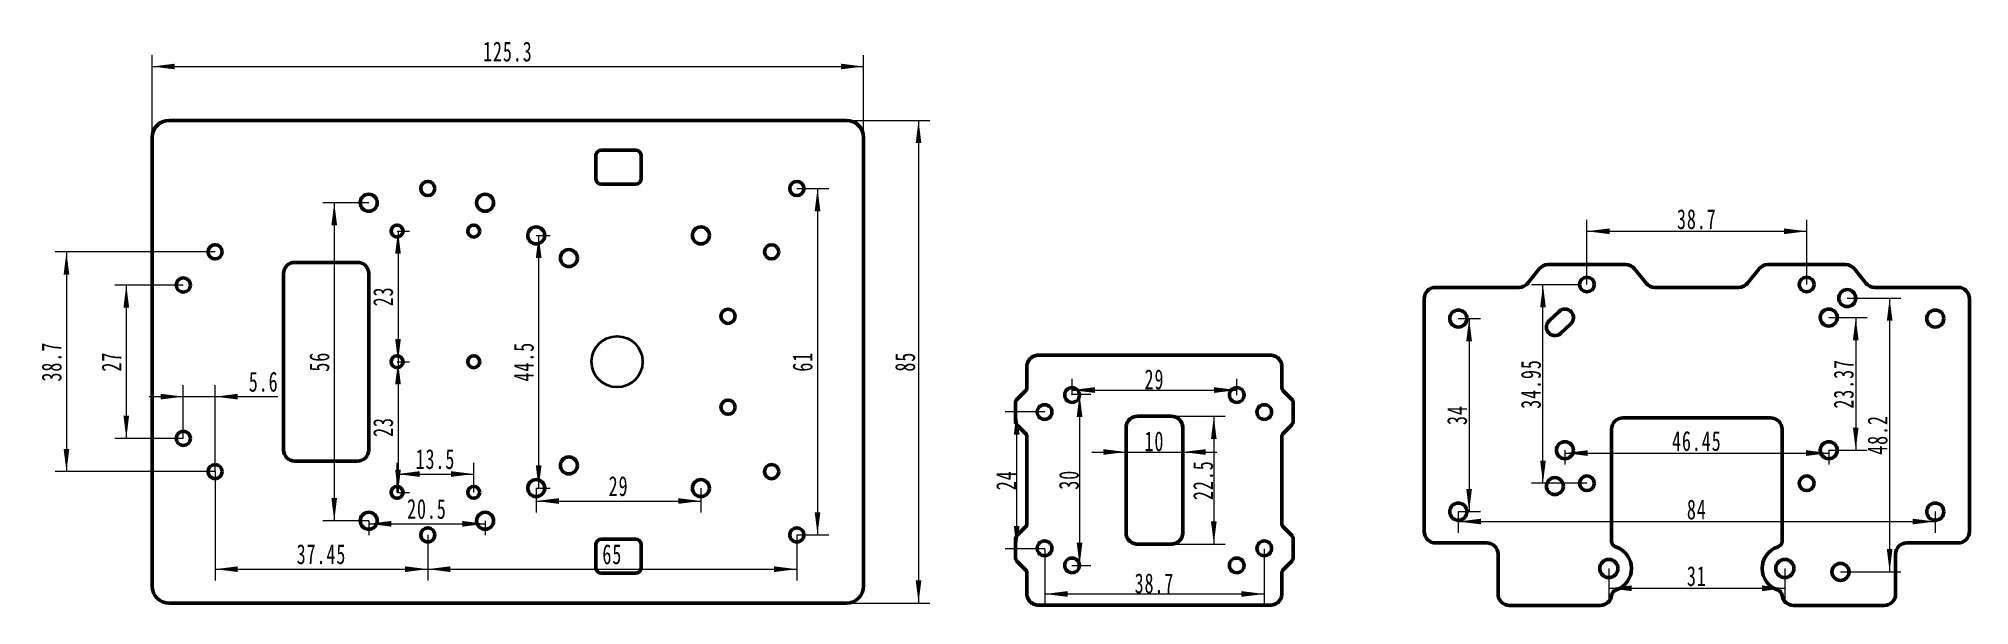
# Model space of a CAD drawing. Header units: millimetres. Extents: x 0 to 340, y 0 to 99.
import ezdxf

# ---------------------------------------------------------------- set-up
doc = ezdxf.new("R2010")
doc.units = ezdxf.units.MM
doc.layers.get('0').update_dxf_attribs({"lineweight": 35})
doc.layers.add('尺寸线层', color=3, linetype='Continuous', lineweight=18)
doc.layers.add('粗实线层', color=7, linetype='Continuous', lineweight=35)
doc.styles.add('标准', font='', dxfattribs={"width": 0.667})
doc.styles.get('标准').set_extended_font_data('宋体')
doc.dimstyles.new('GB_尺寸', dxfattribs={"dimtxt": 3.5, "dimasz": 4, "dimexe": 2, "dimexo": 0, "dimtad": 1, "dimdsep": 46, "dimtxsty": '标准', "dimblk": '_CAXARROW', "dimcen": 0, "dimdle": 6, "dimazin": 2, "dimtfac": 0.707107, "dimtdec": 3, "dimtmove": 2, "dimatfit": 3, "dimfxl": 1, "dimfrac": 2, "dimtolj": 1, "dimtzin": 0, "dimarcsym": 1})

# ---------------------------------------------------------------- blocks, each defined once
blk = doc.blocks.new('*X2')
at = {"layer": '尺寸线层', "linetype": 'Continuous'}
for points in [[(19.64, 94.48), (23.64, 94.98), (23.64, 93.98)], [(144.94, 94.48), (140.94, 94.98), (140.94, 93.98)]]:
    blk.add_hatch(color=0, dxfattribs=at).paths.add_polyline_path(points, flags=0)
at = {"layer": '尺寸线层', "color": 0, "linetype": 'Continuous'}
for p, q in [((19.64, 82), (19.64, 96.48)), ((144.94, 82), (144.94, 96.48)), ((19.64, 94.48), (144.94, 94.48))]:
    blk.add_line(p, q, dxfattribs=at)
at = {"layer": '尺寸线层', "color": 0, "insert": (82.29, 97.1), "char_height": 3.5, "width": 16.8554, "attachment_point": 5, "line_spacing_factor": 1.15057, "style": '标准'}
blk.add_mtext('\\T1.1;125.3', dxfattribs=at)
blk = doc.blocks.new('_CAXARROW')
blk.add_hatch(color=0).paths.add_polyline_path([(0, 0), (-1, 0.125), (-1, -0.125)], flags=0)
blk = doc.blocks.new('*X3')
at = {"layer": '尺寸线层', "linetype": 'Continuous'}
for points in [[(154.62, 85), (155.12, 81), (154.12, 81)], [(154.62, 0), (155.12, 4), (154.12, 4)]]:
    blk.add_hatch(color=0, dxfattribs=at).paths.add_polyline_path(points, flags=0)
at = {"layer": '尺寸线层', "color": 0, "linetype": 'Continuous'}
for p, q in [((141.94, 85), (156.62, 85)), ((154.62, 85), (154.62, 0)), ((141.94, 0), (156.62, 0))]:
    blk.add_line(p, q, dxfattribs=at)
at = {"layer": '尺寸线层', "color": 0, "insert": (152.27, 42.5), "char_height": 3.5, "width": 7, "attachment_point": 5, "rotation": 90, "line_spacing_factor": 1.15057, "style": '标准'}
blk.add_mtext('\\T1.1;85', dxfattribs=at)
blk = doc.blocks.new('*X4')
at = {"layer": '尺寸线层', "linetype": 'Continuous'}
for points in [[(15.1, 56), (15.6, 52), (14.6, 52)], [(15.1, 29), (15.6, 33), (14.6, 33)]]:
    blk.add_hatch(color=0, dxfattribs=at).paths.add_polyline_path(points, flags=0)
at = {"layer": '尺寸线层', "color": 0, "linetype": 'Continuous'}
for p, q in [((25.14, 56), (13.1, 56)), ((15.1, 56), (15.1, 29)), ((25.14, 29), (13.1, 29))]:
    blk.add_line(p, q, dxfattribs=at)
at = {"layer": '尺寸线层', "color": 0, "insert": (12.5, 42.5), "char_height": 3.5, "width": 7, "attachment_point": 5, "rotation": 90, "line_spacing_factor": 1.15057, "style": '标准'}
blk.add_mtext('\\T1.1;27', dxfattribs=at)
blk = doc.blocks.new('*X5')
at = {"layer": '尺寸线层', "linetype": 'Continuous'}
for points in [[(4.56, 61.85), (5.06, 57.85), (4.06, 57.85)], [(4.56, 23.15), (5.06, 27.15), (4.06, 27.15)]]:
    blk.add_hatch(color=0, dxfattribs=at).paths.add_polyline_path(points, flags=0)
at = {"layer": '尺寸线层', "color": 0, "linetype": 'Continuous'}
for p, q in [((30.74, 61.85), (2.56, 61.85)), ((4.56, 61.85), (4.56, 23.15)), ((30.74, 23.15), (2.56, 23.15))]:
    blk.add_line(p, q, dxfattribs=at)
at = {"layer": '尺寸线层', "color": 0, "insert": (1.96, 42.5), "char_height": 3.5, "width": 13.574, "attachment_point": 5, "rotation": 90, "line_spacing_factor": 1.15057, "style": '标准'}
blk.add_mtext('\\T1.1;38.7', dxfattribs=at)
blk = doc.blocks.new('*X6')
at = {"layer": '尺寸线层', "linetype": 'Continuous'}
for points in [[(62.79, 22.72), (66.79, 23.22), (66.79, 22.22)], [(76.29, 22.72), (72.29, 23.22), (72.29, 22.22)]]:
    blk.add_hatch(color=0, dxfattribs=at).paths.add_polyline_path(points, flags=0)
at = {"layer": '尺寸线层', "color": 0, "linetype": 'Continuous'}
for p, q in [((62.79, 19.5), (62.79, 24.72)), ((76.29, 19.5), (76.29, 24.72)), ((62.79, 22.72), (76.29, 22.72))]:
    blk.add_line(p, q, dxfattribs=at)
at = {"layer": '尺寸线层', "color": 0, "insert": (69.54, 25.33), "char_height": 3.5, "width": 13.1828, "attachment_point": 5, "line_spacing_factor": 1.15057, "style": '标准'}
blk.add_mtext('\\T1.1;13.5', dxfattribs=at)
blk = doc.blocks.new('*X7')
at = {"layer": '尺寸线层', "linetype": 'Continuous'}
for points in [[(62.95, 42.5), (63.45, 38.5), (62.45, 38.5)], [(62.95, 19.5), (63.45, 23.5), (62.45, 23.5)]]:
    blk.add_hatch(color=0, dxfattribs=at).paths.add_polyline_path(points, flags=0)
at = {"layer": '尺寸线层', "color": 0, "linetype": 'Continuous'}
for p, q in [((62.79, 42.5), (64.95, 42.5)), ((62.95, 42.5), (62.95, 19.5)), ((62.79, 19.5), (64.95, 19.5))]:
    blk.add_line(p, q, dxfattribs=at)
at = {"layer": '尺寸线层', "color": 0, "insert": (60.35, 31), "char_height": 3.5, "width": 7, "attachment_point": 5, "rotation": 90, "line_spacing_factor": 1.15057, "style": '标准'}
blk.add_mtext('\\T1.1;23', dxfattribs=at)
blk = doc.blocks.new('*X8')
at = {"layer": '尺寸线层', "linetype": 'Continuous'}
for points in [[(62.95, 65.5), (63.45, 61.5), (62.45, 61.5)], [(62.95, 42.5), (63.45, 46.5), (62.45, 46.5)]]:
    blk.add_hatch(color=0, dxfattribs=at).paths.add_polyline_path(points, flags=0)
at = {"layer": '尺寸线层', "color": 0, "linetype": 'Continuous'}
for p, q in [((62.79, 65.5), (64.95, 65.5)), ((62.95, 65.5), (62.95, 42.5)), ((62.79, 42.5), (64.95, 42.5))]:
    blk.add_line(p, q, dxfattribs=at)
at = {"layer": '尺寸线层', "color": 0, "insert": (60.35, 54), "char_height": 3.5, "width": 7, "attachment_point": 5, "rotation": 90, "line_spacing_factor": 1.15057, "style": '标准'}
blk.add_mtext('\\T1.1;23', dxfattribs=at)
blk = doc.blocks.new('*X9')
at = {"layer": '尺寸线层', "linetype": 'Continuous'}
for points in [[(68.19, 5.97), (72.19, 6.47), (72.19, 5.47)], [(133.19, 5.97), (129.19, 6.47), (129.19, 5.47)]]:
    blk.add_hatch(color=0, dxfattribs=at).paths.add_polyline_path(points, flags=0)
at = {"layer": '尺寸线层', "color": 0, "linetype": 'Continuous'}
for p, q in [((68.19, 12), (68.19, 3.97)), ((133.19, 12), (133.19, 3.97)), ((68.19, 5.97), (133.19, 5.97))]:
    blk.add_line(p, q, dxfattribs=at)
at = {"layer": '尺寸线层', "color": 0, "insert": (100.69, 8.58), "char_height": 3.5, "width": 7, "attachment_point": 5, "line_spacing_factor": 1.15057, "style": '标准'}
blk.add_mtext('\\T1.1;65', dxfattribs=at)
blk = doc.blocks.new('*X10')
at = {"layer": '尺寸线层', "linetype": 'Continuous'}
for points in [[(30.74, 5.97), (34.74, 6.47), (34.74, 5.47)], [(68.19, 5.97), (64.19, 6.47), (64.19, 5.47)]]:
    blk.add_hatch(color=0, dxfattribs=at).paths.add_polyline_path(points, flags=0)
at = {"layer": '尺寸线层', "color": 0, "linetype": 'Continuous'}
for p, q in [((30.74, 23.15), (30.74, 3.97)), ((68.19, 12), (68.19, 3.97)), ((30.74, 5.97), (68.19, 5.97))]:
    blk.add_line(p, q, dxfattribs=at)
at = {"layer": '尺寸线层', "color": 0, "insert": (49.47, 8.58), "char_height": 3.5, "width": 17.2205, "attachment_point": 5, "line_spacing_factor": 1.15057, "style": '标准'}
blk.add_mtext('\\T1.1;37.45', dxfattribs=at)
blk = doc.blocks.new('*X11')
at = {"layer": '尺寸线层', "linetype": 'Continuous'}
for points in [[(136.83, 73), (137.33, 69), (136.33, 69)], [(136.83, 12), (137.33, 16), (136.33, 16)]]:
    blk.add_hatch(color=0, dxfattribs=at).paths.add_polyline_path(points, flags=0)
at = {"layer": '尺寸线层', "color": 0, "linetype": 'Continuous'}
for p, q in [((133.19, 73), (138.83, 73)), ((136.83, 73), (136.83, 12)), ((133.19, 12), (138.83, 12))]:
    blk.add_line(p, q, dxfattribs=at)
at = {"layer": '尺寸线层', "color": 0, "insert": (134.21, 42.5), "char_height": 3.5, "width": 7, "attachment_point": 5, "rotation": 90, "line_spacing_factor": 1.15057, "style": '标准'}
blk.add_mtext('\\T1.1;61', dxfattribs=at)
blk = doc.blocks.new('*X12')
at = {"layer": '尺寸线层', "linetype": 'Continuous'}
for points in [[(57.79, 13.96), (61.79, 14.46), (61.79, 13.46)], [(78.29, 13.96), (74.29, 14.46), (74.29, 13.46)]]:
    blk.add_hatch(color=0, dxfattribs=at).paths.add_polyline_path(points, flags=0)
at = {"layer": '尺寸线层', "color": 0, "linetype": 'Continuous'}
for p, q in [((57.79, 14.5), (57.79, 11.96)), ((57.79, 13.96), (78.29, 13.96)), ((78.29, 14.5), (78.29, 11.96))]:
    blk.add_line(p, q, dxfattribs=at)
at = {"layer": '尺寸线层', "color": 0, "insert": (68.04, 16.56), "char_height": 3.5, "width": 13.6001, "attachment_point": 5, "line_spacing_factor": 1.15057, "style": '标准'}
blk.add_mtext('\\T1.1;20.5', dxfattribs=at)
blk = doc.blocks.new('*X13')
at = {"layer": '尺寸线层', "linetype": 'Continuous'}
for points in [[(51.72, 70.5), (52.22, 66.5), (51.22, 66.5)], [(51.72, 14.5), (52.22, 18.5), (51.22, 18.5)]]:
    blk.add_hatch(color=0, dxfattribs=at).paths.add_polyline_path(points, flags=0)
at = {"layer": '尺寸线层', "color": 0, "linetype": 'Continuous'}
for p, q in [((57.79, 70.5), (49.72, 70.5)), ((51.72, 70.5), (51.72, 14.5)), ((57.79, 14.5), (49.72, 14.5))]:
    blk.add_line(p, q, dxfattribs=at)
at = {"layer": '尺寸线层', "color": 0, "insert": (49.12, 42.5), "char_height": 3.5, "width": 7, "attachment_point": 5, "rotation": 90, "line_spacing_factor": 1.15057, "style": '标准'}
blk.add_mtext('\\T1.1;56', dxfattribs=at)
blk = doc.blocks.new('*X14')
at = {"layer": '尺寸线层', "linetype": 'Continuous'}
for points in [[(25.14, 36.35), (21.14, 36.85), (21.14, 35.85)], [(30.74, 36.35), (34.74, 36.85), (34.74, 35.85)]]:
    blk.add_hatch(color=0, dxfattribs=at).paths.add_polyline_path(points, flags=0)
at = {"layer": '尺寸线层', "color": 0, "linetype": 'Continuous'}
for p, q in [((25.14, 29), (25.14, 38.35)), ((30.74, 23.15), (30.74, 38.35)), ((19.14, 36.35), (41.77, 36.35))]:
    blk.add_line(p, q, dxfattribs=at)
at = {"layer": '尺寸线层', "color": 0, "insert": (39.29, 38.95), "char_height": 3.5, "width": 9.9536, "attachment_point": 5, "line_spacing_factor": 1.15057, "style": '标准'}
blk.add_mtext('\\T1.1;5.6', dxfattribs=at)
blk = doc.blocks.new('*X15')
at = {"layer": '尺寸线层', "linetype": 'Continuous'}
for points in [[(87.29, 17.97), (91.29, 18.47), (91.29, 17.47)], [(116.29, 17.97), (112.29, 18.47), (112.29, 17.47)]]:
    blk.add_hatch(color=0, dxfattribs=at).paths.add_polyline_path(points, flags=0)
at = {"layer": '尺寸线层', "color": 0, "linetype": 'Continuous'}
for p, q in [((87.29, 20.25), (87.29, 15.97)), ((87.29, 17.97), (116.29, 17.97)), ((116.29, 20.25), (116.29, 15.97))]:
    blk.add_line(p, q, dxfattribs=at)
at = {"layer": '尺寸线层', "color": 0, "insert": (101.79, 20.58), "char_height": 3.5, "width": 7, "attachment_point": 5, "line_spacing_factor": 1.15057, "style": '标准'}
blk.add_mtext('\\T1.1;29', dxfattribs=at)
blk = doc.blocks.new('*X16')
at = {"layer": '尺寸线层', "linetype": 'Continuous'}
for points in [[(87.72, 64.75), (88.22, 60.75), (87.22, 60.75)], [(87.72, 20.25), (88.22, 24.25), (87.22, 24.25)]]:
    blk.add_hatch(color=0, dxfattribs=at).paths.add_polyline_path(points, flags=0)
at = {"layer": '尺寸线层', "color": 0, "linetype": 'Continuous'}
for p, q in [((87.29, 64.75), (89.72, 64.75)), ((87.72, 64.75), (87.72, 20.25)), ((87.29, 20.25), (89.72, 20.25))]:
    blk.add_line(p, q, dxfattribs=at)
at = {"layer": '尺寸线层', "color": 0, "insert": (85.12, 42.5), "char_height": 3.5, "width": 13.7044, "attachment_point": 5, "rotation": 90, "line_spacing_factor": 1.15057, "style": '标准'}
blk.add_mtext('\\T1.1;44.5', dxfattribs=at)
blk = doc.blocks.new('*X17')
at = {"layer": '尺寸线层', "linetype": 'Continuous'}
for points in [[(272.33, 65.47), (276.33, 65.97), (276.33, 64.97)], [(311.03, 65.47), (307.03, 65.97), (307.03, 64.97)]]:
    blk.add_hatch(color=0, dxfattribs=at).paths.add_polyline_path(points, flags=0)
at = {"layer": '尺寸线层', "color": 0, "linetype": 'Continuous'}
for p, q in [((272.33, 56.1), (272.33, 67.47)), ((272.33, 65.47), (311.03, 65.47)), ((311.03, 56.1), (311.03, 67.47))]:
    blk.add_line(p, q, dxfattribs=at)
at = {"layer": '尺寸线层', "color": 0, "insert": (291.68, 67.58), "char_height": 3.5, "width": 13.574, "attachment_point": 5, "line_spacing_factor": 1.15057, "style": '标准'}
blk.add_mtext('\\T1.1;38.7', dxfattribs=at)
blk = doc.blocks.new('*X18')
at = {"layer": '尺寸线层', "linetype": 'Continuous'}
for points in [[(264.59, 56.05), (264.09, 52.05), (265.09, 52.05)], [(264.59, 21.1), (264.09, 25.1), (265.09, 25.1)]]:
    blk.add_hatch(color=0, dxfattribs=at).paths.add_polyline_path(points, flags=0)
at = {"layer": '尺寸线层', "color": 0, "linetype": 'Continuous'}
for p, q in [((271.03, 56.05), (262.59, 56.05)), ((264.59, 21.1), (264.59, 56.05)), ((272.33, 21.1), (262.59, 21.1))]:
    blk.add_line(p, q, dxfattribs=at)
at = {"layer": '尺寸线层', "color": 0, "insert": (262.48, 38.57), "char_height": 3.5, "width": 17.2205, "attachment_point": 5, "rotation": 90, "line_spacing_factor": 1.15057, "style": '标准'}
blk.add_mtext('\\T1.1;34.95', dxfattribs=at)
blk = doc.blocks.new('*X19')
at = {"layer": '尺寸线层', "linetype": 'Continuous'}
for points in [[(249.68, 14.36), (253.68, 14.86), (253.68, 13.86)], [(333.68, 14.36), (329.68, 14.86), (329.68, 13.86)]]:
    blk.add_hatch(color=0, dxfattribs=at).paths.add_polyline_path(points, flags=0)
at = {"layer": '尺寸线层', "color": 0, "linetype": 'Continuous'}
for p, q in [((249.68, 16.1), (249.68, 12.36)), ((249.68, 14.36), (333.68, 14.36)), ((333.68, 16.1), (333.68, 12.36))]:
    blk.add_line(p, q, dxfattribs=at)
at = {"layer": '尺寸线层', "color": 0, "insert": (291.68, 16.46), "char_height": 3.5, "width": 7, "attachment_point": 5, "line_spacing_factor": 1.15057, "style": '标准'}
blk.add_mtext('\\T1.1;84', dxfattribs=at)
blk = doc.blocks.new('*X20')
at = {"layer": '尺寸线层', "linetype": 'Continuous'}
for points in [[(251.58, 50.1), (252.08, 46.1), (251.08, 46.1)], [(251.58, 16.1), (252.08, 20.1), (251.08, 20.1)]]:
    blk.add_hatch(color=0, dxfattribs=at).paths.add_polyline_path(points, flags=0)
at = {"layer": '尺寸线层', "color": 0, "linetype": 'Continuous'}
for p, q in [((249.68, 50.1), (253.58, 50.1)), ((251.58, 50.1), (251.58, 16.1)), ((249.68, 16.1), (253.58, 16.1))]:
    blk.add_line(p, q, dxfattribs=at)
at = {"layer": '尺寸线层', "color": 0, "insert": (249.48, 33.1), "char_height": 3.5, "width": 7, "attachment_point": 5, "rotation": 90, "line_spacing_factor": 1.15057, "style": '标准'}
blk.add_mtext('\\T1.1;34', dxfattribs=at)
blk = doc.blocks.new('*X21')
at = {"layer": '尺寸线层', "linetype": 'Continuous'}
for points in [[(276.18, 2.61), (280.18, 3.11), (280.18, 2.11)], [(307.18, 2.61), (303.18, 3.11), (303.18, 2.11)]]:
    blk.add_hatch(color=0, dxfattribs=at).paths.add_polyline_path(points, flags=0)
at = {"layer": '尺寸线层', "color": 0, "linetype": 'Continuous'}
for p, q in [((276.18, 6.1), (276.18, 0.61)), ((307.18, 6.1), (307.18, 0.61)), ((276.18, 2.61), (307.18, 2.61))]:
    blk.add_line(p, q, dxfattribs=at)
at = {"layer": '尺寸线层', "color": 0, "insert": (291.68, 4.72), "char_height": 3.5, "width": 7, "attachment_point": 5, "line_spacing_factor": 1.15057, "style": '标准'}
blk.add_mtext('\\T1.1;31', dxfattribs=at)
blk = doc.blocks.new('*X22')
at = {"layer": '尺寸线层', "linetype": 'Continuous'}
for points in [[(268.46, 26.41), (272.46, 26.91), (272.46, 25.91)], [(314.91, 26.41), (310.91, 26.91), (310.91, 25.91)]]:
    blk.add_hatch(color=0, dxfattribs=at).paths.add_polyline_path(points, flags=0)
at = {"layer": '尺寸线层', "color": 0, "linetype": 'Continuous'}
for p, q in [((268.46, 26.91), (268.46, 24.41)), ((268.46, 26.41), (314.91, 26.41)), ((314.91, 26.91), (314.91, 24.41))]:
    blk.add_line(p, q, dxfattribs=at)
at = {"layer": '尺寸线层', "color": 0, "insert": (291.68, 28.52), "char_height": 3.5, "width": 17.377, "attachment_point": 5, "line_spacing_factor": 1.15057, "style": '标准'}
blk.add_mtext('\\T1.1;46.45', dxfattribs=at)
blk = doc.blocks.new('*X23')
at = {"layer": '尺寸线层', "linetype": 'Continuous'}
for points in [[(319.67, 50.28), (320.17, 46.28), (319.17, 46.28)], [(319.67, 26.91), (320.17, 30.91), (319.17, 30.91)]]:
    blk.add_hatch(color=0, dxfattribs=at).paths.add_polyline_path(points, flags=0)
at = {"layer": '尺寸线层', "color": 0, "linetype": 'Continuous'}
for p, q in [((314.91, 50.28), (321.67, 50.28)), ((319.67, 50.28), (319.67, 26.91)), ((314.91, 26.91), (321.67, 26.91))]:
    blk.add_line(p, q, dxfattribs=at)
at = {"layer": '尺寸线层', "color": 0, "insert": (317.56, 38.6), "char_height": 3.5, "width": 17.2988, "attachment_point": 5, "rotation": 90, "line_spacing_factor": 1.15057, "style": '标准'}
blk.add_mtext('\\T1.1;23.37', dxfattribs=at)
blk = doc.blocks.new('*X24')
at = {"layer": '尺寸线层', "linetype": 'Continuous'}
for points in [[(325.64, 53.7), (326.14, 49.7), (325.14, 49.7)], [(325.64, 5.5), (326.14, 9.5), (325.14, 9.5)]]:
    blk.add_hatch(color=0, dxfattribs=at).paths.add_polyline_path(points, flags=0)
at = {"layer": '尺寸线层', "color": 0, "linetype": 'Continuous'}
for p, q in [((318.18, 53.7), (327.64, 53.7)), ((325.64, 53.7), (325.64, 5.5)), ((316.98, 5.5), (327.64, 5.5))]:
    blk.add_line(p, q, dxfattribs=at)
at = {"layer": '尺寸线层', "color": 0, "insert": (323.53, 29.6), "char_height": 3.5, "width": 13.7044, "attachment_point": 5, "rotation": 90, "line_spacing_factor": 1.15057, "style": '标准'}
blk.add_mtext('\\T1.1;48.2', dxfattribs=at)
blk = doc.blocks.new('*X25')
at = {"layer": '尺寸线层', "linetype": 'Continuous'}
for points in [[(191.16, 26.6), (187.16, 27.1), (187.16, 26.1)], [(201.16, 26.6), (205.16, 27.1), (205.16, 26.1)]]:
    blk.add_hatch(color=0, dxfattribs=at).paths.add_polyline_path(points, flags=0)
at = {"layer": '尺寸线层', "color": 0, "linetype": 'Continuous'}
for p, q in [((191.16, 29.51), (191.16, 24.6)), ((201.16, 24.99), (201.16, 28.6)), ((185.16, 26.6), (207.16, 26.6))]:
    blk.add_line(p, q, dxfattribs=at)
at = {"layer": '尺寸线层', "color": 0, "insert": (196.16, 28.47), "char_height": 3.5, "width": 7, "attachment_point": 5, "line_spacing_factor": 1.15057, "style": '标准'}
blk.add_mtext('\\T1.1;10', dxfattribs=at)
blk = doc.blocks.new('*X26')
at = {"layer": '尺寸线层', "linetype": 'Continuous'}
for points in [[(206.62, 32.89), (207.12, 28.89), (206.12, 28.89)], [(206.62, 10.39), (207.12, 14.39), (206.12, 14.39)]]:
    blk.add_hatch(color=0, dxfattribs=at).paths.add_polyline_path(points, flags=0)
at = {"layer": '尺寸线层', "color": 0, "linetype": 'Continuous'}
for p, q in [((199.16, 32.89), (208.62, 32.89)), ((206.62, 32.89), (206.62, 10.39)), ((199.16, 10.39), (208.62, 10.39))]:
    blk.add_line(p, q, dxfattribs=at)
at = {"layer": '尺寸线层', "color": 0, "insert": (204.75, 21.64), "char_height": 3.5, "width": 13.6001, "attachment_point": 5, "rotation": 90, "line_spacing_factor": 1.15057, "style": '标准'}
blk.add_mtext('\\T1.1;22.5', dxfattribs=at)
blk = doc.blocks.new('*X27')
at = {"layer": '尺寸线层', "linetype": 'Continuous'}
for points in [[(181.67, 37.51), (185.67, 38.01), (185.67, 37.01)], [(210.68, 37.51), (206.68, 38.01), (206.68, 37.01)]]:
    blk.add_hatch(color=0, dxfattribs=at).paths.add_polyline_path(points, flags=0)
at = {"layer": '尺寸线层', "color": 0, "linetype": 'Continuous'}
for p, q in [((181.67, 36.62), (181.67, 39.51)), ((181.67, 37.51), (210.68, 37.51)), ((210.68, 36.62), (210.68, 39.51))]:
    blk.add_line(p, q, dxfattribs=at)
at = {"layer": '尺寸线层', "color": 0, "insert": (196.17, 39.37), "char_height": 3.5, "width": 7, "attachment_point": 5, "line_spacing_factor": 1.15057, "style": '标准'}
blk.add_mtext('\\T1.1;29', dxfattribs=at)
blk = doc.blocks.new('*X28')
at = {"layer": '尺寸线层', "linetype": 'Continuous'}
for points in [[(182.98, 36.79), (183.48, 32.79), (182.48, 32.79)], [(182.98, 6.62), (183.48, 10.62), (182.48, 10.62)]]:
    blk.add_hatch(color=0, dxfattribs=at).paths.add_polyline_path(points, flags=0)
at = {"layer": '尺寸线层', "color": 0, "linetype": 'Continuous'}
for p, q in [((181.62, 36.79), (184.98, 36.79)), ((182.98, 36.79), (182.98, 6.62)), ((181.62, 6.62), (184.98, 6.62))]:
    blk.add_line(p, q, dxfattribs=at)
at = {"layer": '尺寸线层', "color": 0, "insert": (181.12, 21.71), "char_height": 3.5, "width": 7, "attachment_point": 5, "rotation": 90, "line_spacing_factor": 1.15057, "style": '标准'}
blk.add_mtext('\\T1.1;30', dxfattribs=at)
blk = doc.blocks.new('*X29')
at = {"layer": '尺寸线层', "linetype": 'Continuous'}
for points in [[(176.86, 1.6), (180.86, 2.1), (180.86, 1.1)], [(215.49, 1.6), (211.49, 2.1), (211.49, 1.1)]]:
    blk.add_hatch(color=0, dxfattribs=at).paths.add_polyline_path(points, flags=0)
at = {"layer": '尺寸线层', "color": 0, "linetype": 'Continuous'}
for p, q in [((176.86, 9.56), (176.86, -0.4)), ((215.49, 9.56), (215.49, -0.4)), ((176.86, 1.6), (215.49, 1.6))]:
    blk.add_line(p, q, dxfattribs=at)
at = {"layer": '尺寸线层', "color": 0, "insert": (196.17, 3.46), "char_height": 3.5, "width": 13.574, "attachment_point": 5, "line_spacing_factor": 1.15057, "style": '标准'}
blk.add_mtext('\\T1.1;38.7', dxfattribs=at)
blk = doc.blocks.new('*X30')
at = {"layer": '尺寸线层', "linetype": 'Continuous'}
for points in [[(171.9, 33.66), (172.4, 29.66), (171.4, 29.66)], [(171.9, 9.56), (172.4, 13.56), (171.4, 13.56)]]:
    blk.add_hatch(color=0, dxfattribs=at).paths.add_polyline_path(points, flags=0)
at = {"layer": '尺寸线层', "color": 0, "linetype": 'Continuous'}
for p, q in [((176.86, 33.66), (169.9, 33.66)), ((171.9, 33.66), (171.9, 9.56)), ((176.86, 9.56), (169.9, 9.56))]:
    blk.add_line(p, q, dxfattribs=at)
at = {"layer": '尺寸线层', "color": 0, "insert": (170.04, 21.61), "char_height": 3.5, "width": 7, "attachment_point": 5, "rotation": 90, "line_spacing_factor": 1.15057, "style": '标准'}
blk.add_mtext('\\T1.1;24', dxfattribs=at)

msp = doc.modelspace()

# ---------------------------------------------------------------- linework, layer by layer
at = {"color": 7, "linetype": 'Continuous', "lineweight": 50}
for p, q in [((19.642, 82), (19.642, 3)), ((141.942, 85), (22.642, 85)), ((144.942, 3), (144.942, 82)), ((97.792, 78.75), (97.792, 74.75)), ((104.792, 79.75), (98.792, 79.75)), ((105.792, 74.75), (105.792, 78.75)), ((98.792, 73.75), (104.792, 73.75)), ((42.792, 58), (42.792, 27)), ((55.792, 60), (44.792, 60)), ((57.792, 27), (57.792, 58)), ((263.934, 58.844), (261.935, 56.346)), ((279.173, 59.595), (265.495, 59.595)), ((282.734, 56.346), (280.735, 58.844)), ((302.634, 58.844), (300.635, 56.346)), ((317.873, 59.595), (304.195, 59.595)), ((321.434, 56.346), (319.435, 58.844)), ((260.373, 55.595), (245.684, 55.595)), ((299.073, 55.595), (284.295, 55.595)), ((337.684, 55.595), (322.995, 55.595)), ((243.684, 53.595), (243.684, 12.595)), ((265.651, 49.683), (267.426, 51.368)), ((339.684, 12.595), (339.684, 53.595)), ((269.492, 49.192), (267.717, 47.507)), ((173.709, 37.885), (173.709, 41.637)), ((175.709, 43.637), (216.609, 43.637)), ((218.609, 41.637), (218.609, 37.885)), ((171.885, 35.813), (173.534, 37.461)), ((218.785, 37.461), (220.434, 35.813)), ((171.709, 31.885), (171.709, 35.388)), ((220.609, 35.388), (220.609, 31.885)), ((173.534, 29.813), (171.885, 31.461)), ((191.159, 30.887), (191.159, 12.387)), ((199.159, 32.887), (193.159, 32.887)), ((201.159, 12.387), (201.159, 30.887)), ((220.434, 31.461), (218.785, 29.813)), ((278.684, 32.595), (304.684, 32.595)), ((173.709, 13.885), (173.709, 29.388)), ((218.609, 29.388), (218.609, 13.885)), ((276.684, 10.865), (276.684, 30.595)), ((306.684, 30.595), (306.684, 10.865)), ((44.792, 25), (55.792, 25)), ((97.792, 10.25), (97.792, 6.25)), ((104.792, 11.25), (98.792, 11.25)), ((105.792, 6.25), (105.792, 10.25)), ((171.709, 7.885), (171.709, 11.388)), ((171.885, 11.813), (173.534, 13.461)), ((193.159, 10.387), (199.159, 10.387)), ((218.785, 13.461), (220.434, 11.813)), ((220.609, 11.388), (220.609, 7.885)), ((245.684, 10.595), (254.684, 10.595)), ((276.584, 10.865), (276.684, 10.865)), ((328.684, 10.595), (337.684, 10.595)), ((173.534, 5.813), (171.885, 7.461)), ((220.434, 7.461), (218.785, 5.813)), ((256.684, 8.595), (256.684, 1.595)), ((326.684, 1.595), (326.684, 8.595)), ((98.792, 5.25), (104.792, 5.25)), ((173.709, 1.637), (173.709, 5.388)), ((218.609, 5.388), (218.609, 1.637)), ((22.642, 0), (141.942, 0)), ((216.609, -0.363), (175.709, -0.363)), ((258.684, -0.405), (274.684, -0.405)), ((308.684, -0.405), (324.684, -0.405))]:
    msp.add_line(p, q, dxfattribs=at)
msp.add_lwpolyline([(282.655, 56.283), (282.671, 56.295), (282.685, 56.307), (282.699, 56.318), (282.711, 56.327), (282.72, 56.335), (282.728, 56.341), (282.732, 56.345), (282.734, 56.346)], dxfattribs=at)
for centre, radius in [((57.792, 70.5), 1.5), ((68.192, 73), 1.25), ((78.292, 70.5), 1.5), ((133.192, 73), 1.25), ((62.792, 65.5), 1.05), ((76.292, 65.5), 1.05), ((87.292, 64.75), 1.5), ((116.292, 64.75), 1.5), ((30.742, 61.85), 1.25), ((93.042, 60.75), 1.5), ((128.742, 61.85), 1.25), ((25.142, 56), 1.25), ((272.334, 56.095), 1.3), ((311.034, 56.095), 1.3), ((318.184, 53.695), 1.5), ((121.072, 50.5), 1.25), ((249.684, 50.095), 1.5), ((314.909, 50.28), 1.5), ((333.684, 50.095), 1.5), ((62.792, 42.5), 1.05), ((76.292, 42.5), 1.05), ((121.072, 34.5), 1.25), ((25.142, 29), 1.25), ((268.459, 26.91), 1.5), ((314.909, 26.91), 1.5), ((30.742, 23.15), 1.25), ((93.042, 24.25), 1.5), ((128.742, 23.15), 1.25), ((62.792, 19.5), 1.05), ((76.292, 19.5), 1.05), ((87.292, 20.25), 1.5), ((116.292, 20.25), 1.5), ((266.684, 20.595), 1.5), ((272.334, 21.095), 1.3), ((311.034, 21.095), 1.3), ((249.684, 16.095), 1.5), ((333.684, 16.095), 1.5), ((57.792, 14.5), 1.5), ((78.292, 14.5), 1.5), ((68.192, 12), 1.25), ((133.192, 12), 1.25), ((276.184, 6.095), 1.6), ((307.184, 6.095), 1.6), ((316.984, 5.495), 1.5)]:
    msp.add_circle(centre, radius, dxfattribs=at)
for centre, radius, start, end in [((22.642, 82), 3, 90, 180), ((141.942, 82), 3, 0, 90), ((98.792, 78.75), 1, 90, 180), ((104.792, 78.75), 1, 0, 90), ((98.792, 74.75), 1, 180, 270), ((104.792, 74.75), 1, 270, 0), ((44.792, 58), 2, 90, 180), ((55.792, 58), 2, 360, 90), ((265.495, 57.595), 2, 90, 141.34019), ((279.173, 57.595), 2, 38.65981, 90), ((304.195, 57.595), 2, 90, 141.34019), ((317.873, 57.595), 2, 38.65981, 90), ((245.684, 53.595), 2, 90, 180), ((260.373, 57.595), 2, 270, 321.34019), ((284.295, 57.595), 2, 218.65981, 270), ((299.073, 57.595), 2, 270, 321.34019), ((322.995, 57.595), 2, 218.65981, 270), ((337.684, 53.595), 2, 0, 90), ((268.459, 50.28), 1.5, 313.50998, 133.50998), ((266.684, 48.595), 1.5, 133.50998, 313.50998), ((278.684, 30.595), 2, 90, 180), ((304.684, 30.595), 2, 0, 90), ((44.792, 27), 2, 180, 270), ((55.792, 27), 2, 270, 0), ((98.792, 10.25), 1, 90, 180), ((104.792, 10.25), 1, 0, 90), ((245.684, 12.595), 2, 180, 270), ((254.684, 8.595), 2, 0, 90), ((277.684, 10.865), 1, 180, 252.5424), ((305.684, 10.865), 1, 287.4576, 360), ((328.684, 8.595), 2, 90, 180), ((337.684, 12.595), 2, 270, 0), ((276.184, 6.095), 4, 287.30747, 72.5424), ((307.184, 6.095), 4, 107.4576, 252.69253), ((98.792, 6.25), 1, 180, 270), ((104.792, 6.25), 1, 270, 360), ((22.642, 3), 3, 180, 270), ((141.942, 3), 3, 270, 0), ((258.684, 1.595), 2, 180, 270), ((274.684, 1.595), 2, 270, 354.76716), ((277.672, 1.321), 1, 107.30747, 174.76716), ((305.697, 1.321), 1, 5.23284, 72.69253), ((308.684, 1.595), 2, 185.23284, 270), ((324.684, 1.595), 2, 270, 0)]:
    msp.add_arc(centre, radius, start, end, dxfattribs=at)
for points, knots in [([(173.709, 41.637), (173.709, 41.899), (173.761, 42.16), (173.962, 42.644), (174.11, 42.866), (174.48, 43.236), (174.702, 43.385), (175.186, 43.585), (175.448, 43.637), (175.709, 43.637)], [0, 0, 0, 0, 0.7841129, 0.7841129, 1.5682259, 1.5682259, 2.3523388, 2.3523388, 3.1364518, 3.1364518, 3.1364518, 3.1364518]), ([(216.609, 43.637), (216.871, 43.637), (217.133, 43.585), (217.617, 43.385), (217.838, 43.236), (218.209, 42.866), (218.357, 42.644), (218.557, 42.16), (218.609, 41.899), (218.609, 41.637)], [0, 0, 0, 0, 0.7841129, 0.7841129, 1.5682259, 1.5682259, 2.3523388, 2.3523388, 3.1364518, 3.1364518, 3.1364518, 3.1364518]), ([(181.659, 35.337), (181.83, 35.337), (182, 35.371), (182.314, 35.501), (182.458, 35.597), (182.699, 35.838), (182.795, 35.982), (182.926, 36.297), (182.959, 36.467), (182.959, 36.807), (182.926, 36.977), (182.795, 37.292), (182.699, 37.436), (182.458, 37.676), (182.314, 37.773), (182, 37.903), (181.83, 37.937), (181.489, 37.937), (181.319, 37.903), (181.005, 37.773), (180.86, 37.676), (180.62, 37.436), (180.523, 37.292), (180.393, 36.977), (180.359, 36.807), (180.359, 36.467), (180.393, 36.297), (180.523, 35.982), (180.62, 35.838), (180.86, 35.597), (181.005, 35.501), (181.319, 35.371), (181.489, 35.337), (181.659, 35.337)], [0, 0, 0, 0, 0.5096734, 0.5096734, 1.0193468, 1.0193468, 1.5290202, 1.5290202, 2.0386937, 2.0386937, 2.5483671, 2.5483671, 3.0580405, 3.0580405, 3.5677139, 3.5677139, 4.0773873, 4.0773873, 4.5870607, 4.5870607, 5.0967341, 5.0967341, 5.6064075, 5.6064075, 6.116081, 6.116081, 6.6257544, 6.6257544, 7.1354278, 7.1354278, 7.6451012, 7.6451012, 8.1547746, 8.1547746, 8.1547746, 8.1547746]), ([(210.659, 35.337), (210.83, 35.337), (211, 35.371), (211.314, 35.501), (211.458, 35.597), (211.699, 35.838), (211.795, 35.982), (211.926, 36.297), (211.959, 36.467), (211.959, 36.807), (211.926, 36.977), (211.795, 37.292), (211.699, 37.436), (211.458, 37.676), (211.314, 37.773), (211, 37.903), (210.83, 37.937), (210.489, 37.937), (210.319, 37.903), (210.005, 37.773), (209.86, 37.676), (209.62, 37.436), (209.523, 37.292), (209.393, 36.977), (209.359, 36.807), (209.359, 36.467), (209.393, 36.297), (209.523, 35.982), (209.62, 35.838), (209.86, 35.597), (210.005, 35.501), (210.319, 35.371), (210.489, 35.337), (210.659, 35.337)], [0, 0, 0, 0, 0.5096734, 0.5096734, 1.0193468, 1.0193468, 1.5290202, 1.5290202, 2.0386937, 2.0386937, 2.5483671, 2.5483671, 3.0580405, 3.0580405, 3.5677139, 3.5677139, 4.0773873, 4.0773873, 4.5870607, 4.5870607, 5.0967341, 5.0967341, 5.6064075, 5.6064075, 6.116081, 6.116081, 6.6257544, 6.6257544, 7.1354278, 7.1354278, 7.6451012, 7.6451012, 8.1547746, 8.1547746, 8.1547746, 8.1547746]), ([(176.809, 32.337), (176.98, 32.337), (177.15, 32.371), (177.464, 32.501), (177.608, 32.597), (177.849, 32.838), (177.945, 32.982), (178.076, 33.297), (178.109, 33.467), (178.109, 33.807), (178.076, 33.977), (177.945, 34.292), (177.849, 34.436), (177.608, 34.676), (177.464, 34.773), (177.15, 34.903), (176.98, 34.937), (176.639, 34.937), (176.469, 34.903), (176.155, 34.773), (176.01, 34.676), (175.77, 34.436), (175.673, 34.292), (175.543, 33.977), (175.509, 33.807), (175.509, 33.467), (175.543, 33.297), (175.673, 32.982), (175.77, 32.838), (176.01, 32.597), (176.155, 32.501), (176.469, 32.371), (176.639, 32.337), (176.809, 32.337)], [0, 0, 0, 0, 0.5096734, 0.5096734, 1.0193468, 1.0193468, 1.5290202, 1.5290202, 2.0386937, 2.0386937, 2.5483671, 2.5483671, 3.0580405, 3.0580405, 3.5677139, 3.5677139, 4.0773873, 4.0773873, 4.5870607, 4.5870607, 5.0967341, 5.0967341, 5.6064075, 5.6064075, 6.116081, 6.116081, 6.6257544, 6.6257544, 7.1354278, 7.1354278, 7.6451012, 7.6451012, 8.1547746, 8.1547746, 8.1547746, 8.1547746]), ([(215.509, 32.337), (215.68, 32.337), (215.85, 32.371), (216.164, 32.501), (216.308, 32.597), (216.549, 32.838), (216.645, 32.982), (216.776, 33.297), (216.809, 33.467), (216.809, 33.807), (216.776, 33.977), (216.645, 34.292), (216.549, 34.436), (216.308, 34.676), (216.164, 34.773), (215.85, 34.903), (215.68, 34.937), (215.339, 34.937), (215.169, 34.903), (214.855, 34.773), (214.71, 34.676), (214.47, 34.436), (214.373, 34.292), (214.243, 33.977), (214.209, 33.807), (214.209, 33.467), (214.243, 33.297), (214.373, 32.982), (214.47, 32.838), (214.71, 32.597), (214.855, 32.501), (215.169, 32.371), (215.339, 32.337), (215.509, 32.337)], [0, 0, 0, 0, 0.5096734, 0.5096734, 1.0193468, 1.0193468, 1.5290202, 1.5290202, 2.0386937, 2.0386937, 2.5483671, 2.5483671, 3.0580405, 3.0580405, 3.5677139, 3.5677139, 4.0773873, 4.0773873, 4.5870607, 4.5870607, 5.0967341, 5.0967341, 5.6064075, 5.6064075, 6.116081, 6.116081, 6.6257544, 6.6257544, 7.1354278, 7.1354278, 7.6451012, 7.6451012, 8.1547746, 8.1547746, 8.1547746, 8.1547746]), ([(193.159, 32.887), (192.898, 32.887), (192.636, 32.835), (192.152, 32.635), (191.93, 32.486), (191.56, 32.116), (191.412, 31.894), (191.211, 31.41), (191.159, 31.149), (191.159, 30.887)], [0, 0, 0, 0, 0.7841129, 0.7841129, 1.5682259, 1.5682259, 2.3523388, 2.3523388, 3.1364518, 3.1364518, 3.1364518, 3.1364518]), ([(201.159, 30.887), (201.159, 31.149), (201.107, 31.41), (200.907, 31.894), (200.759, 32.116), (200.388, 32.486), (200.167, 32.635), (199.683, 32.835), (199.421, 32.887), (199.159, 32.887)], [0, 0, 0, 0, 0.7841129, 0.7841129, 1.5682259, 1.5682259, 2.3523388, 2.3523388, 3.1364518, 3.1364518, 3.1364518, 3.1364518]), ([(176.809, 8.337), (176.98, 8.337), (177.15, 8.371), (177.464, 8.501), (177.608, 8.597), (177.849, 8.838), (177.945, 8.982), (178.076, 9.297), (178.109, 9.467), (178.109, 9.807), (178.076, 9.977), (177.945, 10.292), (177.849, 10.436), (177.608, 10.676), (177.464, 10.773), (177.15, 10.903), (176.98, 10.937), (176.639, 10.937), (176.469, 10.903), (176.155, 10.773), (176.01, 10.676), (175.77, 10.436), (175.673, 10.292), (175.543, 9.977), (175.509, 9.807), (175.509, 9.467), (175.543, 9.297), (175.673, 8.982), (175.77, 8.838), (176.01, 8.597), (176.155, 8.501), (176.469, 8.371), (176.639, 8.337), (176.809, 8.337)], [0, 0, 0, 0, 0.5096734, 0.5096734, 1.0193468, 1.0193468, 1.5290202, 1.5290202, 2.0386937, 2.0386937, 2.5483671, 2.5483671, 3.0580405, 3.0580405, 3.5677139, 3.5677139, 4.0773873, 4.0773873, 4.5870607, 4.5870607, 5.0967341, 5.0967341, 5.6064075, 5.6064075, 6.116081, 6.116081, 6.6257544, 6.6257544, 7.1354278, 7.1354278, 7.6451012, 7.6451012, 8.1547746, 8.1547746, 8.1547746, 8.1547746]), ([(191.159, 12.387), (191.159, 12.125), (191.211, 11.863), (191.412, 11.38), (191.56, 11.158), (191.93, 10.788), (192.152, 10.639), (192.636, 10.439), (192.898, 10.387), (193.159, 10.387)], [0, 0, 0, 0, 0.7841129, 0.7841129, 1.5682259, 1.5682259, 2.3523388, 2.3523388, 3.1364518, 3.1364518, 3.1364518, 3.1364518]), ([(199.159, 10.387), (199.421, 10.387), (199.683, 10.439), (200.167, 10.639), (200.388, 10.788), (200.759, 11.158), (200.907, 11.38), (201.107, 11.863), (201.159, 12.125), (201.159, 12.387)], [0, 0, 0, 0, 0.7841129, 0.7841129, 1.5682259, 1.5682259, 2.3523388, 2.3523388, 3.1364518, 3.1364518, 3.1364518, 3.1364518]), ([(215.509, 8.337), (215.68, 8.337), (215.85, 8.371), (216.164, 8.501), (216.308, 8.597), (216.549, 8.838), (216.645, 8.982), (216.776, 9.297), (216.809, 9.467), (216.809, 9.807), (216.776, 9.977), (216.645, 10.292), (216.549, 10.436), (216.308, 10.676), (216.164, 10.773), (215.85, 10.903), (215.68, 10.937), (215.339, 10.937), (215.169, 10.903), (214.855, 10.773), (214.71, 10.676), (214.47, 10.436), (214.373, 10.292), (214.243, 9.977), (214.209, 9.807), (214.209, 9.467), (214.243, 9.297), (214.373, 8.982), (214.47, 8.838), (214.71, 8.597), (214.855, 8.501), (215.169, 8.371), (215.339, 8.337), (215.509, 8.337)], [0, 0, 0, 0, 0.5096734, 0.5096734, 1.0193468, 1.0193468, 1.5290202, 1.5290202, 2.0386937, 2.0386937, 2.5483671, 2.5483671, 3.0580405, 3.0580405, 3.5677139, 3.5677139, 4.0773873, 4.0773873, 4.5870607, 4.5870607, 5.0967341, 5.0967341, 5.6064075, 5.6064075, 6.116081, 6.116081, 6.6257544, 6.6257544, 7.1354278, 7.1354278, 7.6451012, 7.6451012, 8.1547746, 8.1547746, 8.1547746, 8.1547746]), ([(181.659, 5.337), (181.83, 5.337), (182, 5.371), (182.314, 5.501), (182.458, 5.597), (182.699, 5.838), (182.795, 5.982), (182.926, 6.297), (182.959, 6.467), (182.959, 6.807), (182.926, 6.977), (182.795, 7.292), (182.699, 7.436), (182.458, 7.676), (182.314, 7.773), (182, 7.903), (181.83, 7.937), (181.489, 7.937), (181.319, 7.903), (181.005, 7.773), (180.86, 7.676), (180.62, 7.436), (180.523, 7.292), (180.393, 6.977), (180.359, 6.807), (180.359, 6.467), (180.393, 6.297), (180.523, 5.982), (180.62, 5.838), (180.86, 5.597), (181.005, 5.501), (181.319, 5.371), (181.489, 5.337), (181.659, 5.337)], [0, 0, 0, 0, 0.5096734, 0.5096734, 1.0193468, 1.0193468, 1.5290202, 1.5290202, 2.0386937, 2.0386937, 2.5483671, 2.5483671, 3.0580405, 3.0580405, 3.5677139, 3.5677139, 4.0773873, 4.0773873, 4.5870607, 4.5870607, 5.0967341, 5.0967341, 5.6064075, 5.6064075, 6.116081, 6.116081, 6.6257544, 6.6257544, 7.1354278, 7.1354278, 7.6451012, 7.6451012, 8.1547746, 8.1547746, 8.1547746, 8.1547746]), ([(210.659, 5.337), (210.83, 5.337), (211, 5.371), (211.314, 5.501), (211.458, 5.597), (211.699, 5.838), (211.795, 5.982), (211.926, 6.297), (211.959, 6.467), (211.959, 6.807), (211.926, 6.977), (211.795, 7.292), (211.699, 7.436), (211.458, 7.676), (211.314, 7.773), (211, 7.903), (210.83, 7.937), (210.489, 7.937), (210.319, 7.903), (210.005, 7.773), (209.86, 7.676), (209.62, 7.436), (209.523, 7.292), (209.393, 6.977), (209.359, 6.807), (209.359, 6.467), (209.393, 6.297), (209.523, 5.982), (209.62, 5.838), (209.86, 5.597), (210.005, 5.501), (210.319, 5.371), (210.489, 5.337), (210.659, 5.337)], [0, 0, 0, 0, 0.5096734, 0.5096734, 1.0193468, 1.0193468, 1.5290202, 1.5290202, 2.0386937, 2.0386937, 2.5483671, 2.5483671, 3.0580405, 3.0580405, 3.5677139, 3.5677139, 4.0773873, 4.0773873, 4.5870607, 4.5870607, 5.0967341, 5.0967341, 5.6064075, 5.6064075, 6.116081, 6.116081, 6.6257544, 6.6257544, 7.1354278, 7.1354278, 7.6451012, 7.6451012, 8.1547746, 8.1547746, 8.1547746, 8.1547746]), ([(175.709, -0.363), (175.448, -0.363), (175.186, -0.311), (174.702, -0.111), (174.48, 0.038), (174.11, 0.408), (173.962, 0.63), (173.761, 1.113), (173.709, 1.375), (173.709, 1.637)], [0, 0, 0, 0, 0.7841129, 0.7841129, 1.5682259, 1.5682259, 2.3523388, 2.3523388, 3.1364518, 3.1364518, 3.1364518, 3.1364518]), ([(218.609, 1.637), (218.609, 1.375), (218.557, 1.113), (218.357, 0.63), (218.209, 0.408), (217.838, 0.038), (217.617, -0.111), (217.133, -0.311), (216.871, -0.363), (216.609, -0.363)], [0, 0, 0, 0, 0.7841129, 0.7841129, 1.5682259, 1.5682259, 2.3523388, 2.3523388, 3.1364518, 3.1364518, 3.1364518, 3.1364518])]:
    msp.add_open_spline(points, degree=3, knots=knots, dxfattribs=at)
for points in [[(173.534, 37.461), (173.645, 37.572), (173.709, 37.728), (173.709, 37.885)], [(218.609, 37.885), (218.609, 37.728), (218.674, 37.572), (218.785, 37.461)], [(171.709, 35.388), (171.709, 35.545), (171.774, 35.702), (171.885, 35.813)], [(220.434, 35.813), (220.545, 35.702), (220.609, 35.545), (220.609, 35.388)], [(171.885, 31.461), (171.774, 31.572), (171.709, 31.728), (171.709, 31.885)], [(220.609, 31.885), (220.609, 31.728), (220.545, 31.572), (220.434, 31.461)], [(173.709, 29.388), (173.709, 29.545), (173.645, 29.702), (173.534, 29.813)], [(218.785, 29.813), (218.674, 29.702), (218.609, 29.545), (218.609, 29.388)], [(173.534, 13.461), (173.645, 13.572), (173.709, 13.728), (173.709, 13.885)], [(218.609, 13.885), (218.609, 13.728), (218.674, 13.572), (218.785, 13.461)], [(171.709, 11.388), (171.709, 11.545), (171.774, 11.702), (171.885, 11.813)], [(220.434, 11.813), (220.545, 11.702), (220.609, 11.545), (220.609, 11.388)], [(171.885, 7.461), (171.774, 7.572), (171.709, 7.728), (171.709, 7.885)], [(220.609, 7.885), (220.609, 7.728), (220.545, 7.572), (220.434, 7.461)], [(173.709, 5.388), (173.709, 5.545), (173.645, 5.702), (173.534, 5.813)], [(218.785, 5.813), (218.674, 5.702), (218.609, 5.545), (218.609, 5.388)]]:
    msp.add_open_spline(points, degree=3, dxfattribs=at)
at = {"layer": '粗实线层'}
msp.add_circle((101.537, 42.5), 4.5, dxfattribs=at)

# ---------------------------------------------------------------- dimensions: what is measured, and where the dimension line sits
at = {"layer": '尺寸线层'}
for base, p1, p2, picture, middle in [((144.942, 94.482), (19.642, 82), (144.942, 82), '*X2', (82.292, 97.096)), ((311.034, 65.47), (272.334, 56.095), (311.034, 56.095), '*X17', (291.684, 67.578)), ((30.742, 36.35), (25.142, 29), (30.742, 23.15), '*X14', (39.286, 38.953)), ((201.159, 26.601), (191.159, 29.508), (201.159, 24.995), '*X25', (196.159, 28.469)), ((314.909, 26.407), (268.459, 26.91), (314.909, 26.91), '*X22', (291.684, 28.515)), ((76.292, 22.716), (62.792, 19.5), (76.292, 19.5), '*X6', (69.542, 25.329)), ((68.192, 5.973), (30.742, 23.15), (68.192, 12), '*X10', (49.467, 8.576)), ((116.292, 17.974), (87.292, 20.25), (116.292, 20.25), '*X15', (101.792, 20.576)), ((78.292, 13.957), (57.792, 14.5), (78.292, 14.5), '*X12', (68.042, 16.559)), ((333.684, 14.357), (249.684, 16.095), (333.684, 16.095), '*X19', (291.684, 16.465)), ((133.192, 5.973), (68.192, 12), (133.192, 12), '*X9', (100.692, 8.576)), ((307.184, 2.608), (276.184, 6.095), (307.184, 6.095), '*X21', (291.684, 4.724))]:
    dim = msp.add_linear_dim(base=base, p1=p1, p2=p2, dimstyle='GB_尺寸', override={"dimsah": 1, "dimtfill": 1, "dimtzin": 0}, dxfattribs=at)
    dim.commit()
    dim.dimension.update_dxf_attribs({"geometry": picture, "text_midpoint": middle, "dimtype": 160})
dim = msp.add_linear_dim(base=(154.625, 0), p1=(141.942, 85), p2=(141.942, 0), angle=270, dimstyle='GB_尺寸', override={"dimsah": 1, "dimtfill": 1, "dimtzin": 0}, dxfattribs=at)
dim.commit()
dim.dimension.update_dxf_attribs({"geometry": '*X3', "text_midpoint": (152.269, 42.5)})
for base, p1, p2, angle, picture, middle in [((136.827, 12), (133.192, 73), (133.192, 12), 270, '*X11', (134.213, 42.5)), ((51.722, 14.5), (57.792, 70.5), (57.792, 14.5), 270, '*X13', (49.119, 42.5)), ((62.952, 42.5), (62.792, 65.5), (62.792, 42.5), 270, '*X8', (60.349, 54)), ((87.722, 20.25), (87.292, 64.75), (87.292, 20.25), 270, '*X16', (85.119, 42.5)), ((4.558, 23.15), (30.742, 61.85), (30.742, 23.15), 270, '*X5', (1.955, 42.5)), ((15.102, 29), (25.142, 56), (25.142, 29), 270, '*X4', (12.499, 42.5)), ((264.588, 56.047), (272.334, 21.095), (271.035, 56.047), 90, '*X18', (262.48, 38.571)), ((325.643, 5.495), (318.184, 53.695), (316.984, 5.495), 270, '*X24', (323.535, 29.595)), ((251.584, 16.095), (249.684, 50.095), (249.684, 16.095), 270, '*X20', (249.475, 33.095)), ((319.668, 26.91), (314.909, 50.28), (314.909, 26.91), 270, '*X23', (317.56, 38.595)), ((62.952, 19.5), (62.792, 42.5), (62.792, 19.5), 270, '*X7', (60.349, 31)), ((206.615, 10.387), (199.159, 32.887), (199.159, 10.387), 270, '*X26', (204.754, 21.637))]:
    dim = msp.add_linear_dim(base=base, p1=p1, p2=p2, angle=angle, dimstyle='GB_尺寸', override={"dimsah": 1, "dimtfill": 1, "dimtzin": 0}, dxfattribs=at)
    dim.commit()
    dim.dimension.update_dxf_attribs({"geometry": picture, "text_midpoint": middle, "dimtype": 160})
for base, p1, p2, text, picture, middle in [((210.677, 37.508), (181.667, 36.615), (210.677, 36.615), '29', '*X27', (196.172, 39.369)), ((215.486, 1.595), (176.858, 9.562), (215.486, 9.562), '38.7', '*X29', (196.172, 3.456))]:
    dim = msp.add_linear_dim(base=base, p1=p1, p2=p2, text=text, dimstyle='GB_尺寸', override={"dimsah": 1, "dimtfill": 1}, dxfattribs=at)
    dim.commit()
    dim.dimension.update_dxf_attribs({"geometry": picture, "text_midpoint": middle, "dimtype": 160})
for base, p1, p2, text, picture, middle in [((182.983, 6.62), (181.622, 36.794), (181.622, 6.62), '30', '*X28', (181.122, 21.707)), ((171.904, 9.562), (176.858, 33.662), (176.858, 9.562), '24', '*X30', (170.043, 21.612))]:
    dim = msp.add_linear_dim(base=base, p1=p1, p2=p2, angle=270, text=text, dimstyle='GB_尺寸', override={"dimsah": 1, "dimtfill": 1}, dxfattribs=at)
    dim.commit()
    dim.dimension.update_dxf_attribs({"geometry": picture, "text_midpoint": middle, "dimtype": 160})

doc.saveas('drawing.dxf')
